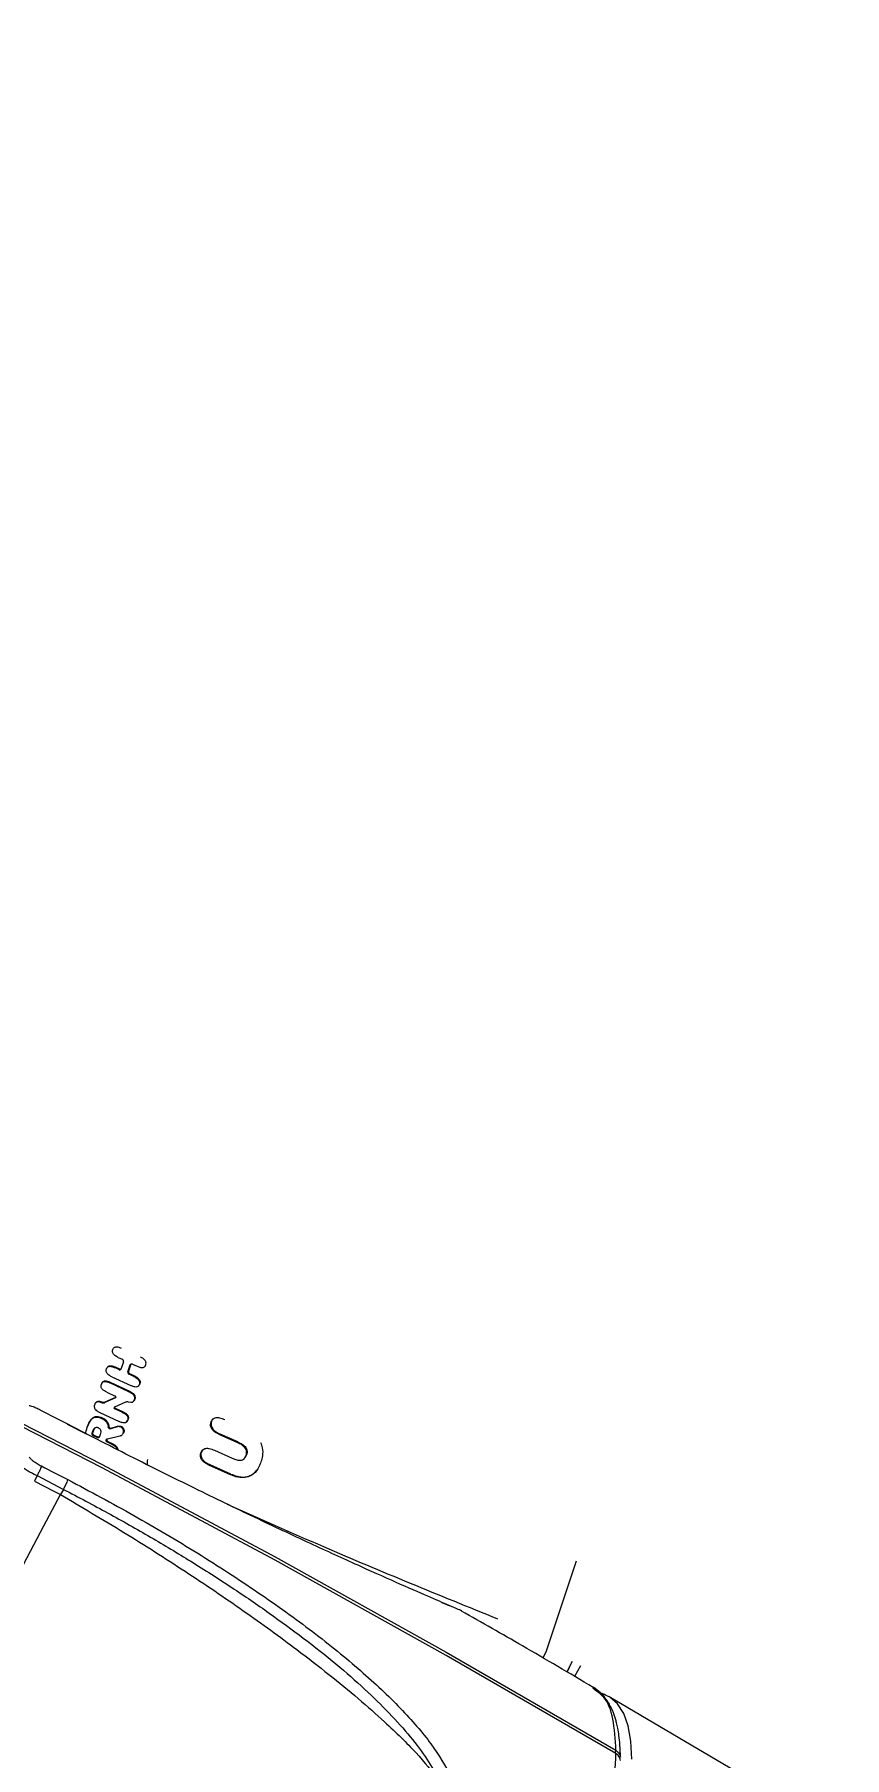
# Model space of a CAD drawing. Header units: millimetres. Extents: x -5609 to 5139, y -3980 to 3221.
# Drawn here: x 1847 to 1933.6, y 470.3 to 654.7 of the extents above; entities that cross this region are included whole.
import ezdxf

# ---------------------------------------------------------------- set-up
doc = ezdxf.new("R2010")
doc.units = ezdxf.units.MM
for name, color, linetype in [('DIKOM_ОБЪЕКТ', 7, 'Continuous'), ('DIKOM_РАЗМЕР_ЗОНА', 7, 'Continuous'), ('DIKOM_РАЗМЕР_ОБЪЕКТА', 7, 'Continuous')]:
    doc.layers.add(name, color=color, linetype=linetype)
doc.styles.add('style1', font='arial.ttf', dxfattribs={"width": 0.8})
doc.dimstyles.new('1-50', dxfattribs={"dimtxt": 300, "dimasz": 200, "dimexe": 100, "dimexo": 0, "dimgap": 100, "dimtad": 1, "dimtxsty": 'style1', "dimcen": 200, "dimclrd": 7, "dimclre": 7, "dimclrt": 7, "dimadec": 1, "dimazin": 2, "dimtfac": 1, "dimtmove": 0, "dimatfit": 2, "dimfxl": 0, "dimlwd": 25, "dimlwe": 18, "dimarcsym": 0})

# ---------------------------------------------------------------- blocks, each defined once
blk = doc.blocks.new('A$Cc336a1e3')
at = {"color": 7, "linetype": 'Continuous', "lineweight": 15}
for p, q in [((4676.08, 1786.05), (4676.52, 1785.85)), ((4676.64, 1785.58), (4676.4, 1784.85)), ((4677.12, 1784.52), (4677.36, 1785.25)), ((4677.42, 1785.32), (4677.17, 1784.58)), ((4677.36, 1785.25), (4677.42, 1785.32)), ((4677.61, 1785.34), (4678.12, 1785.11)), ((4674.36, 1783.31), (4674.31, 1783.25)), ((4674.7, 1783.55), (4674.65, 1783.48)), ((4675.18, 1783.32), (4675.23, 1783.39)), ((4677.22, 1782.37), (4675.18, 1783.32)), ((4675.23, 1783.39), (4677.28, 1782.44)), ((4675.39, 1783.98), (4677.44, 1783.03)), ((4675.71, 1784.96), (4675.77, 1785.03)), ((4676.16, 1784.75), (4675.71, 1784.96)), ((4675.77, 1785.03), (4676.21, 1784.82)), ((4676.21, 1784.82), (4676.16, 1784.75)), ((4677.17, 1784.58), (4677.12, 1784.52)), ((4677.24, 1784.25), (4677.3, 1784.32)), ((4677.76, 1784.01), (4677.24, 1784.25)), ((4677.3, 1784.32), (4677.81, 1784.08)), ((4677.81, 1784.08), (4677.76, 1784.01)), ((4675.78, 1781.72), (4674.64, 1781.22)), ((4674.69, 1781.29), (4675.83, 1781.79)), ((4674.85, 1782.33), (4675.77, 1781.91)), ((4677.28, 1782.44), (4677.22, 1782.37)), ((4677.71, 1781.35), (4677.77, 1781.42)), ((4678.27, 1783.02), (4678.32, 1783.1)), ((4673.63, 1781.12), (4673.59, 1781.07)), ((4673.98, 1781.37), (4673.93, 1781.3)), ((4674.13, 1780.15), (4676.17, 1779.2)), ((4674.28, 1781.22), (4674.34, 1781.28)), ((4674.64, 1781.22), (4674.69, 1781.29)), ((4676.85, 1781.25), (4675.67, 1780.73)), ((4675.7, 1780.55), (4675.75, 1780.62)), ((4676.5, 1780.18), (4675.7, 1780.55)), ((4675.75, 1780.62), (4676.55, 1780.25)), ((4676.55, 1780.25), (4676.5, 1780.18)), ((4677.04, 1779.94), (4676.98, 1779.87)), ((4677.43, 1781.22), (4677.18, 1781.27)), ((4672.69, 1777.82), (4670.65, 1778.87)), ((4672.77, 1778.61), (4672.54, 1777.9)), ((4673.17, 1779.37), (4673.11, 1779.3)), ((4673.3, 1777.94), (4673.37, 1778.15)), ((4673.36, 1778), (4673.3, 1777.94)), ((4673.43, 1778.22), (4673.36, 1778)), ((4673.37, 1778.15), (4673.43, 1778.22)), ((4673.43, 1778.22), (4673.6, 1778.54)), ((4673.43, 1777.67), (4673.48, 1777.74)), ((4673.48, 1777.74), (4673.89, 1777.55)), ((4674.15, 1777.79), (4674.08, 1777.57)), ((4675.07, 1778.68), (4675.02, 1778.61)), ((4675.96, 1778.61), (4675.29, 1778.41)), ((4675.29, 1778.41), (4675.34, 1778.48)), ((4675.34, 1778.48), (4676.01, 1778.68)), ((4676.01, 1778.68), (4675.96, 1778.61)), ((4676.59, 1777.89), (4676.65, 1777.96)), ((4676.66, 1778.42), (4676.6, 1778.35)), ((4676.98, 1779.16), (4677.05, 1779.25)), ((4687, 1777.84), (4686.95, 1777.78)), ((4688.82, 1776.94), (4686.95, 1777.78)), ((4688.88, 1777.01), (4687, 1777.84)), ((4673.83, 1777.48), (4673.43, 1777.67)), ((4673.89, 1777.55), (4673.83, 1777.48)), ((4674.92, 1777.35), (4676.24, 1777.65)), ((4674.93, 1776.97), (4674.98, 1777.04)), ((4675.45, 1776.73), (4674.93, 1776.97)), ((4674.98, 1777.04), (4675.51, 1776.79)), ((4675.51, 1776.79), (4675.45, 1776.73)), ((4675.92, 1776.47), (4675.87, 1776.4)), ((4686.4, 1776.11), (4688.27, 1775.27)), ((4688.82, 1776.94), (4688.88, 1777.01)), ((4689.67, 1776.5), (4689.61, 1776.43)), ((4685.92, 1774.56), (4685.86, 1774.49)), ((4688.08, 1773.5), (4685.86, 1774.49)), ((4688.14, 1773.57), (4685.92, 1774.56)), ((4667.4, 1773.4), (4667.12, 1772.81)), ((4667.4, 1773.4), (4670.23, 1771.93)), ((4688.08, 1773.5), (4688.14, 1773.57)), ((4690.12, 1773.33), (4690.18, 1773.4)), ((4670.23, 1771.93), (4669.89, 1771.38)), ((4725.09, 1764.23), (4721.85, 1754.51)), ((4711.35, 1759.52), (4710.75, 1759.78)), ((4721.85, 1754.51), (4721.51, 1753.9)), ((4724.67, 1753.49), (4724.07, 1752.4)), ((4724.12, 1752.37), (4724.62, 1753.42)), ((4724.62, 1753.42), (4724.67, 1753.49)), ((4725.54, 1753.06), (4724.91, 1751.91)), ((4727.12, 1750.43), (4726.85, 1750.66)), ((4728.62, 1749.73), (4727.78, 1750.09)), ((4728.62, 1749.73), (4728.54, 1749.77)), ((4742.76, 1741.37), (4728.62, 1749.73))]:
    blk.add_line(p, q, dxfattribs=at)
at = {"color": 8, "linetype": 'Continuous', "lineweight": 15}
blk.add_line((4675.83, 1781.78), (4675.78, 1781.72), dxfattribs=at)
at = {"color": 7, "linetype": 'Continuous', "lineweight": 15, "flags": 128}
for points in [[(4358.79, 1887.61), (4379.35, 1883.12), (4399.82, 1878.28), (4420.2, 1873.08), (4440.49, 1867.54), (4460.68, 1861.66), (4480.76, 1855.42), (4500.72, 1848.85), (4520.57, 1841.93), (4540.29, 1834.67), (4559.88, 1827.08), (4579.34, 1819.15), (4598.65, 1810.89), (4617.81, 1802.31), (4636.82, 1793.39), (4655.67, 1784.15), (4674.35, 1774.59), (4692.86, 1764.71), (4711.19, 1754.51), (4729.34, 1744)], [(4729.34, 1743.65), (4711.19, 1754.16), (4692.86, 1764.36), (4674.35, 1774.24), (4655.67, 1783.8), (4636.82, 1793.04), (4617.81, 1801.96), (4598.65, 1810.55), (4579.34, 1818.81), (4559.88, 1826.73), (4540.29, 1834.33), (4520.57, 1841.58), (4500.72, 1848.5), (4480.76, 1855.07), (4460.68, 1861.31), (4440.49, 1867.19), (4420.2, 1872.74), (4399.82, 1877.93), (4379.35, 1882.77), (4358.79, 1887.26)], [(4667.86, 1780.35), (4667.85, 1780.37), (4667.84, 1780.36)], [(4670.7, 1778.89), (4670.34, 1779.07), (4669.99, 1779.26), (4669.63, 1779.44), (4669.28, 1779.62), (4668.92, 1779.81), (4668.57, 1779.99), (4668.22, 1780.17), (4667.86, 1780.35)], [(4667.86, 1774.44), (4668.22, 1774.25), (4668.57, 1774.07), (4668.92, 1773.89), (4669.28, 1773.7), (4669.63, 1773.52), (4669.99, 1773.34), (4670.34, 1773.15), (4670.7, 1772.97)], [(4667.12, 1772.81), (4667.47, 1772.63), (4667.81, 1772.45), (4668.16, 1772.27), (4668.51, 1772.09), (4668.85, 1771.91), (4669.2, 1771.73), (4669.54, 1771.56), (4669.89, 1771.38)], [(4651.43, 1730.86), (4651.76, 1732.13), (4652.25, 1733.69), (4652.9, 1735.53), (4653.71, 1737.63), (4654.67, 1739.98), (4655.77, 1742.55), (4656.99, 1745.33), (4658.33, 1748.27), (4659.78, 1751.36), (4661.32, 1754.58), (4662.94, 1757.88), (4664.62, 1761.24), (4666.35, 1764.63), (4668.11, 1768.02), (4669.89, 1771.38)], [(4712.86, 1758.92), (4712.69, 1758.99), (4712.64, 1759.01)]]:
    blk.add_lwpolyline(points, dxfattribs=at)
at = {"color": 8, "linetype": 'Continuous', "lineweight": 15, "flags": 128}
blk.add_lwpolyline([(4731.05, 1743.04), (4730.94, 1744.98), (4730.65, 1746.61), (4730.17, 1747.94), (4729.52, 1748.97), (4728.68, 1749.7), (4728.62, 1749.73)], dxfattribs=at)
at = {"color": 7, "linetype": 'Continuous', "lineweight": 15}
for centre, radius, start, end in [((4665.62, 1774.63), 5.34, 329.7083, 341.9397), ((4711.25, 1758.57), 0.953, 59.8545, 84.1243)]:
    blk.add_arc(centre, radius, start, end, dxfattribs=at)
at = {"color": 8, "linetype": 'Continuous', "lineweight": 15}
for points, knots in [([(4578.2, 2367.71), (4576.95, 2365.92), (4573.78, 2361.33), (4569.61, 2353.35), (4566.4, 2345.79), (4564.38, 2339.94), (4563.17, 2336.02), (4562.1, 2332.04), (4561.15, 2327.99), (4560.34, 2323.88), (4559.2, 2317), (4558.21, 2307.17), (4558.04, 2294.13), (4558.93, 2280.76), (4560.85, 2267.11), (4563.69, 2253.55), (4567.34, 2240.14), (4571.69, 2226.94), (4575.67, 2216.57), (4578.79, 2209.13), (4580.74, 2204.65), (4582.77, 2200.18), (4584.88, 2195.7), (4587.06, 2191.23), (4589.31, 2186.76), (4593.64, 2178.43), (4600.43, 2166.24), (4610.28, 2150.21), (4620.92, 2134.33), (4632.29, 2118.64), (4642.84, 2105.09), (4652.25, 2093.65), (4660.28, 2084.26), (4668.52, 2074.99), (4676.94, 2065.87), (4685.54, 2056.88), (4694.28, 2048.05), (4703.17, 2039.38), (4714.39, 2028.78), (4728.15, 2016.36), (4744.67, 2002.24), (4761.66, 1988.49), (4779.06, 1975.16), (4796.84, 1962.27), (4814.93, 1949.86), (4833.28, 1937.96), (4851.86, 1926.61), (4870.59, 1915.78), (4883.17, 1909.06), (4889.46, 1905.7)], [0, 0, 0, 0, 0.017262, 0.044061, 0.070739, 0.081187, 0.091616, 0.102027, 0.112418, 0.122791, 0.133146, 0.163606, 0.193717, 0.223478, 0.25289, 0.281952, 0.308762, 0.335268, 0.361469, 0.370224, 0.378944, 0.38763, 0.396282, 0.404899, 0.413481, 0.422029, 0.452695, 0.482966, 0.512842, 0.542323, 0.571408, 0.589387, 0.607212, 0.624881, 0.642397, 0.659758, 0.676964, 0.694016, 0.710914, 0.740043, 0.769123, 0.798154, 0.827136, 0.856069, 0.884953, 0.913788, 0.942574, 0.971312, 1, 1, 1, 1]), ([(4888.48, 1904.28), (4882.19, 1907.63), (4869.6, 1914.35), (4850.87, 1925.18), (4832.3, 1936.53), (4813.94, 1948.43), (4796.25, 1960.57), (4779.26, 1972.87), (4762.98, 1985.27), (4749.87, 1995.79), (4739.75, 2004.21), (4732.47, 2010.42), (4725.29, 2016.69), (4718.21, 2023.03), (4708.65, 2031.8), (4696.73, 2043.17), (4682.71, 2057.28), (4669.09, 2071.77), (4655.94, 2086.62), (4643.6, 2101.44), (4632.09, 2116.19), (4621.42, 2130.81), (4613.62, 2142.3), (4608.29, 2150.57), (4605.14, 2155.6), (4602.06, 2160.64), (4599.07, 2165.69), (4596.17, 2170.75), (4593.35, 2175.82), (4588.97, 2183.97), (4583.34, 2195.2), (4576.95, 2209.45), (4571.35, 2223.67), (4566.61, 2237.82), (4562.86, 2251.53), (4560.05, 2264.77), (4558.17, 2277.53), (4557.37, 2287.49), (4557.16, 2294.8), (4557.17, 2299.6), (4557.32, 2304.36), (4557.62, 2309.06), (4558.07, 2313.7), (4558.97, 2320.62), (4560.72, 2329.61), (4563.84, 2340.39), (4568.02, 2350.6), (4571.6, 2357.88), (4574.08, 2361.54), (4574.52, 2362.2)], [0, 0, 0, 0, 0.029065, 0.058179, 0.087342, 0.116556, 0.145819, 0.173176, 0.200576, 0.22802, 0.240974, 0.253937, 0.26691, 0.279892, 0.292885, 0.320352, 0.348221, 0.37649, 0.40516, 0.43423, 0.461724, 0.489568, 0.51776, 0.527333, 0.536945, 0.546597, 0.556289, 0.56602, 0.575791, 0.585601, 0.61327, 0.641292, 0.669668, 0.698398, 0.727482, 0.754947, 0.78272, 0.810802, 0.821919, 0.833084, 0.844297, 0.855557, 0.866865, 0.87822, 0.906866, 0.935654, 0.964583, 0.993653, 1, 1, 1, 1]), ([(4813.37, 1910.9), (4808.61, 1914.02), (4799.09, 1920.25), (4785.07, 1929.99), (4771.29, 1939.98), (4757.79, 1950.23), (4745.37, 1960.1), (4733.95, 1969.55), (4723.5, 1978.52), (4713.2, 1987.71), (4703.06, 1997.1), (4693.12, 2006.68), (4683.55, 2016.27), (4674.36, 2025.87), (4665.53, 2035.46), (4656.93, 2045.21), (4648.57, 2055.1), (4640.47, 2065.14), (4633.15, 2074.65), (4626.57, 2083.61), (4620.65, 2092.01), (4614.96, 2100.48), (4609.5, 2109), (4604.28, 2117.58), (4599.32, 2126.2), (4593.67, 2136.61), (4587.61, 2148.81), (4581.45, 2162.74), (4576.19, 2176.62), (4572.95, 2186.43), (4571.59, 2191.55), (4571.42, 2192.17)], [0, 0, 0, 0, 0.040249, 0.080537, 0.120547, 0.160412, 0.200491, 0.233123, 0.266009, 0.29915, 0.332546, 0.366197, 0.400102, 0.4325, 0.465218, 0.498258, 0.531618, 0.565298, 0.5993, 0.627123, 0.655194, 0.683514, 0.712083, 0.740899, 0.769965, 0.799278, 0.846784, 0.894953, 0.943784, 0.993278, 1, 1, 1, 1]), ([(4670.7, 1778.89), (4670.69, 1778.9), (4670.69, 1778.92), (4670.65, 1778.87), (4670.64, 1778.86)], [0, 0, 0, 0, 0.87918, 1, 1, 1, 1]), ([(4729.34, 1744), (4729.26, 1745.18), (4729.12, 1747.53), (4728.33, 1749.6), (4727.45, 1750.21), (4727.12, 1750.43)], [0, 0, 0, 0, 0.385574, 0.769322, 1, 1, 1, 1]), ([(4729.25, 1743.77), (4729.27, 1743.8), (4729.33, 1743.93), (4729.33, 1743.97), (4729.34, 1744)], [0, 0, 0, 0, 0.299384, 1, 1, 1, 1]), ([(4729.34, 1743.65), (4729.34, 1743.67), (4729.33, 1743.7), (4729.29, 1743.64), (4729.28, 1743.64)], [0, 0, 0, 0, 0.882465, 1, 1, 1, 1])]:
    blk.add_open_spline(points, degree=3, knots=knots, dxfattribs=at)
at = {"color": 7, "linetype": 'Continuous', "lineweight": 15}
for points, knots in [([(4559.57, 2318.69), (4559.13, 2315.46), (4558.12, 2308.02), (4557.88, 2295.73), (4558.62, 2281.96), (4560.31, 2269.29), (4562.52, 2257.94), (4564.92, 2247.97), (4567.83, 2237.78), (4571.15, 2227.74), (4574.98, 2217.46), (4579.96, 2205.39), (4586.6, 2191.07), (4595.03, 2174.97), (4604.47, 2158.73), (4614.89, 2142.42), (4626.27, 2126.07), (4638.56, 2109.72), (4651.74, 2093.43), (4665.77, 2077.25), (4680.59, 2061.23), (4696.15, 2045.43), (4712.41, 2029.89), (4729.33, 2014.66), (4746.86, 1999.78), (4764.94, 1985.29), (4783.5, 1971.24), (4800.89, 1958.84), (4816.94, 1947.97), (4831.55, 1938.51), (4844.64, 1930.42), (4856.06, 1923.63), (4863.38, 1919.41), (4868.38, 1916.59), (4871.33, 1914.94), (4874.85, 1912.99), (4879.02, 1910.71), (4883.84, 1908.12), (4887.28, 1906.31), (4889.1, 1905.34)], [0, 0, 0, 0, 0.027389, 0.062923, 0.098461, 0.134071, 0.157765, 0.181452, 0.205572, 0.229702, 0.251297, 0.276191, 0.311718, 0.347318, 0.382848, 0.418367, 0.453886, 0.489404, 0.524924, 0.560518, 0.596048, 0.631564, 0.667079, 0.702594, 0.738111, 0.773701, 0.809233, 0.844748, 0.871267, 0.897785, 0.924305, 0.941808, 0.958909, 0.963261, 0.968323, 0.974533, 0.981894, 0.990387, 1, 1, 1, 1]), ([(4676.08, 1786.05), (4675.96, 1786.11), (4675.78, 1786.2), (4675.59, 1786.38), (4675.5, 1786.53), (4675.46, 1786.71), (4675.49, 1786.89), (4675.57, 1787.05), (4675.7, 1787.15), (4675.86, 1787.19), (4676.1, 1787.17), (4676.29, 1787.1), (4676.4, 1787.05)], [0, 0, 0, 0, 0.174898, 0.262981, 0.335276, 0.408019, 0.496415, 0.592392, 0.659549, 0.726682, 0.828898, 1, 1, 1, 1]), ([(4674.95, 1785.03), (4674.98, 1785.06), (4675.03, 1785.12), (4675.18, 1785.17), (4675.41, 1785.17), (4675.61, 1785.1), (4675.75, 1785.04), (4675.77, 1785.03)], [0, 0, 0, 0, 0.14108, 0.299028, 0.517677, 0.92336, 1, 1, 1, 1]), ([(4676.64, 1785.58), (4676.65, 1785.6), (4676.66, 1785.64), (4676.64, 1785.71), (4676.61, 1785.78), (4676.57, 1785.82), (4676.53, 1785.84), (4676.52, 1785.85)], [0, 0, 0, 0, 0.212715, 0.425515, 0.639042, 0.854147, 1, 1, 1, 1]), ([(4677.36, 1785.25), (4677.37, 1785.27), (4677.39, 1785.31), (4677.44, 1785.35), (4677.5, 1785.37), (4677.56, 1785.36), (4677.59, 1785.35), (4677.61, 1785.34)], [0, 0, 0, 0, 0.212721, 0.42525, 0.637911, 0.852606, 1, 1, 1, 1]), ([(4678.12, 1785.11), (4678.24, 1785.06), (4678.42, 1784.98), (4678.66, 1784.95), (4678.83, 1784.99), (4678.95, 1785.08), (4679, 1785.18), (4679.05, 1785.3), (4679.07, 1785.43), (4679.03, 1785.6), (4678.94, 1785.76), (4678.75, 1785.95), (4678.57, 1786.04), (4678.45, 1786.1)], [0, 0, 0, 0, 0.172993, 0.263005, 0.335153, 0.407857, 0.485316, 0.496809, 0.591992, 0.658986, 0.725915, 0.828678, 1, 1, 1, 1]), ([(4674.36, 1782.64), (4674.33, 1782.69), (4674.27, 1782.77), (4674.23, 1782.93), (4674.25, 1783.06), (4674.29, 1783.21), (4674.35, 1783.35), (4674.48, 1783.45), (4674.58, 1783.48), (4674.64, 1783.48), (4674.65, 1783.48)], [0, 0, 0, 0, 0.135563, 0.268422, 0.430758, 0.493397, 0.708042, 0.838627, 0.969541, 1, 1, 1, 1]), ([(4674.38, 1783.33), (4674.4, 1783.36), (4674.43, 1783.44), (4674.54, 1783.52), (4674.64, 1783.54), (4674.69, 1783.55), (4674.7, 1783.55)], [0, 0, 0, 0, 0.276386, 0.599976, 0.924043, 1, 1, 1, 1]), ([(4674.65, 1783.48), (4674.72, 1783.47), (4674.84, 1783.46), (4675.02, 1783.39), (4675.12, 1783.35), (4675.18, 1783.32)], [0, 0, 0, 0, 0.390269, 0.69381, 1, 1, 1, 1]), ([(4674.7, 1783.55), (4674.77, 1783.54), (4674.9, 1783.53), (4675.07, 1783.46), (4675.18, 1783.42), (4675.23, 1783.39)], [0, 0, 0, 0, 0.390116, 0.693703, 1, 1, 1, 1]), ([(4675.39, 1783.98), (4675.27, 1784.04), (4675.1, 1784.13), (4674.91, 1784.3), (4674.81, 1784.46), (4674.78, 1784.63), (4674.81, 1784.8), (4674.87, 1784.94), (4674.98, 1785.05), (4675.12, 1785.1), (4675.35, 1785.1), (4675.56, 1785.03), (4675.69, 1784.97), (4675.71, 1784.96)], [0, 0, 0, 0, 0.176264, 0.264852, 0.337667, 0.410976, 0.491477, 0.574719, 0.640739, 0.706884, 0.798247, 0.968034, 1, 1, 1, 1]), ([(4674.95, 1785.03), (4674.94, 1785.01), (4674.92, 1784.99), (4674.9, 1784.97), (4674.89, 1784.96)], [0, 0, 0, 0, 0.702525, 1, 1, 1, 1]), ([(4676.16, 1784.75), (4676.18, 1784.74), (4676.22, 1784.73), (4676.29, 1784.73), (4676.34, 1784.76), (4676.38, 1784.8), (4676.4, 1784.83), (4676.4, 1784.85)], [0, 0, 0, 0, 0.21662, 0.433245, 0.648864, 0.863012, 1, 1, 1, 1]), ([(4676.21, 1784.82), (4676.23, 1784.81), (4676.28, 1784.8), (4676.34, 1784.8), (4676.38, 1784.82), (4676.39, 1784.83)], [0, 0, 0, 0, 0.3404, 0.680807, 1, 1, 1, 1]), ([(4677.12, 1784.52), (4677.11, 1784.49), (4677.1, 1784.45), (4677.12, 1784.38), (4677.15, 1784.32), (4677.2, 1784.27), (4677.23, 1784.25), (4677.24, 1784.25)], [0, 0, 0, 0, 0.212874, 0.42588, 0.639706, 0.854907, 1, 1, 1, 1]), ([(4677.17, 1784.58), (4677.17, 1784.56), (4677.16, 1784.52), (4677.17, 1784.45), (4677.21, 1784.39), (4677.25, 1784.34), (4677.29, 1784.32), (4677.3, 1784.32)], [0, 0, 0, 0, 0.212956, 0.425714, 0.639749, 0.854873, 1, 1, 1, 1]), ([(4677.76, 1784.01), (4677.88, 1783.95), (4678.05, 1783.86), (4678.25, 1783.68), (4678.34, 1783.53), (4678.38, 1783.36), (4678.36, 1783.19), (4678.29, 1783.04), (4678.19, 1782.94), (4678.05, 1782.88), (4677.81, 1782.88), (4677.6, 1782.95), (4677.46, 1783.02), (4677.44, 1783.03)], [0, 0, 0, 0, 0.174458, 0.264757, 0.337645, 0.41103, 0.490102, 0.57167, 0.637426, 0.703253, 0.793517, 0.960293, 1, 1, 1, 1]), ([(4677.81, 1784.08), (4677.93, 1784.02), (4678.11, 1783.93), (4678.3, 1783.75), (4678.4, 1783.6), (4678.44, 1783.43), (4678.41, 1783.26), (4678.37, 1783.14), (4678.33, 1783.1), (4678.32, 1783.1)], [0, 0, 0, 0, 0.300272, 0.455844, 0.581196, 0.707497, 0.843586, 0.983902, 1, 1, 1, 1]), ([(4674.85, 1782.33), (4674.76, 1782.37), (4674.64, 1782.44), (4674.47, 1782.54), (4674.4, 1782.61), (4674.36, 1782.64)], [0, 0, 0, 0, 0.492172, 0.743465, 1, 1, 1, 1]), ([(4675.78, 1781.72), (4675.79, 1781.73), (4675.81, 1781.74), (4675.82, 1781.76), (4675.83, 1781.78), (4675.83, 1781.8), (4675.83, 1781.84), (4675.81, 1781.87), (4675.79, 1781.89), (4675.77, 1781.9), (4675.77, 1781.91)], [0, 0, 0, 0, 0.14388, 0.288313, 0.321438, 0.465801, 0.610254, 0.75537, 0.901093, 1, 1, 1, 1]), ([(4677.22, 1782.37), (4677.34, 1782.32), (4677.52, 1782.23), (4677.71, 1782.05), (4677.8, 1781.89), (4677.84, 1781.71), (4677.82, 1781.57), (4677.79, 1781.49), (4677.77, 1781.46), (4677.76, 1781.43), (4677.74, 1781.39), (4677.71, 1781.36), (4677.66, 1781.3), (4677.57, 1781.23), (4677.48, 1781.22), (4677.43, 1781.22)], [0, 0, 0, 0, 0.230947, 0.349415, 0.446763, 0.544661, 0.668201, 0.690739, 0.713314, 0.735831, 0.758407, 0.780972, 0.82619, 0.910084, 1, 1, 1, 1]), ([(4677.28, 1782.44), (4677.4, 1782.38), (4677.57, 1782.29), (4677.76, 1782.11), (4677.86, 1781.96), (4677.9, 1781.78), (4677.87, 1781.62), (4677.82, 1781.5), (4677.79, 1781.44), (4677.77, 1781.42), (4677.77, 1781.42)], [0, 0, 0, 0, 0.291351, 0.440783, 0.563632, 0.687106, 0.842935, 0.930911, 0.998096, 1, 1, 1, 1]), ([(4667.86, 1780.35), (4667.71, 1780.43), (4667.39, 1780.59), (4666.99, 1780.76), (4666.69, 1780.86), (4666.61, 1780.86), (4666.57, 1780.86)], [0, 0, 0, 0, 0.249928, 0.499805, 0.749818, 1, 1, 1, 1]), ([(4672.77, 1778.61), (4672.88, 1778.89), (4673.03, 1779.27), (4673.42, 1779.6), (4673.73, 1779.69), (4674.03, 1779.65), (4674.35, 1779.53), (4674.65, 1779.34), (4674.89, 1779.05), (4674.99, 1778.81), (4675.01, 1778.66), (4675.02, 1778.61)], [0, 0, 0, 0, 0.271563, 0.374623, 0.478554, 0.566988, 0.644667, 0.780334, 0.867738, 0.955381, 1, 1, 1, 1]), ([(4672.83, 1778.68), (4672.94, 1778.96), (4673.08, 1779.34), (4673.47, 1779.67), (4673.78, 1779.76), (4674.08, 1779.72), (4674.4, 1779.6), (4674.71, 1779.41), (4674.95, 1779.12), (4675.05, 1778.88), (4675.07, 1778.73), (4675.07, 1778.68)], [0, 0, 0, 0, 0.271554, 0.374571, 0.478572, 0.566947, 0.644628, 0.780359, 0.867765, 0.95538, 1, 1, 1, 1]), ([(4673.93, 1781.3), (4673.88, 1781.29), (4673.78, 1781.28), (4673.65, 1781.18), (4673.59, 1781.07), (4673.53, 1780.93), (4673.51, 1780.78), (4673.54, 1780.61), (4673.6, 1780.51), (4673.64, 1780.47), (4673.64, 1780.46)], [0, 0, 0, 0, 0.143027, 0.282423, 0.451787, 0.50692, 0.722136, 0.847329, 0.972767, 1, 1, 1, 1]), ([(4673.64, 1780.46), (4673.7, 1780.41), (4673.8, 1780.32), (4673.97, 1780.23), (4674.08, 1780.18), (4674.13, 1780.15)], [0, 0, 0, 0, 0.378437, 0.687994, 1, 1, 1, 1]), ([(4673.66, 1781.14), (4673.68, 1781.18), (4673.71, 1781.26), (4673.82, 1781.33), (4673.92, 1781.36), (4673.97, 1781.36), (4673.98, 1781.37)], [0, 0, 0, 0, 0.274208, 0.599397, 0.924755, 1, 1, 1, 1]), ([(4674.28, 1781.22), (4674.25, 1781.23), (4674.17, 1781.26), (4674.05, 1781.29), (4673.97, 1781.29), (4673.93, 1781.3)], [0, 0, 0, 0, 0.321718, 0.657308, 1, 1, 1, 1]), ([(4673.98, 1781.37), (4674.02, 1781.36), (4674.08, 1781.36), (4674.2, 1781.33), (4674.29, 1781.3), (4674.34, 1781.28)], [0, 0, 0, 0, 0.282051, 0.564072, 1, 1, 1, 1]), ([(4674.28, 1781.22), (4674.34, 1781.2), (4674.45, 1781.17), (4674.57, 1781.19), (4674.63, 1781.21), (4674.64, 1781.22)], [0, 0, 0, 0, 0.453518, 0.906842, 1, 1, 1, 1]), ([(4674.34, 1781.28), (4674.4, 1781.27), (4674.5, 1781.24), (4674.63, 1781.26), (4674.68, 1781.28), (4674.69, 1781.29)], [0, 0, 0, 0, 0.453736, 0.907298, 1, 1, 1, 1]), ([(4675.67, 1780.73), (4675.66, 1780.73), (4675.65, 1780.72), (4675.63, 1780.69), (4675.63, 1780.65), (4675.63, 1780.62), (4675.65, 1780.59), (4675.67, 1780.56), (4675.69, 1780.56), (4675.7, 1780.55)], [0, 0, 0, 0, 0.148571, 0.297132, 0.445016, 0.593137, 0.741961, 0.892641, 1, 1, 1, 1]), ([(4675.69, 1780.74), (4675.68, 1780.73), (4675.68, 1780.73), (4675.69, 1780.7), (4675.69, 1780.68), (4675.71, 1780.65), (4675.73, 1780.63), (4675.75, 1780.62), (4675.75, 1780.62)], [0, 0, 0, 0, 0.114897, 0.20303, 0.441631, 0.680449, 0.919913, 1, 1, 1, 1]), ([(4676.5, 1780.18), (4676.58, 1780.14), (4676.71, 1780.08), (4676.87, 1779.97), (4676.95, 1779.9), (4676.98, 1779.87)], [0, 0, 0, 0, 0.492603, 0.743656, 1, 1, 1, 1]), ([(4676.55, 1780.25), (4676.64, 1780.21), (4676.76, 1780.15), (4676.93, 1780.04), (4677, 1779.97), (4677.04, 1779.94)], [0, 0, 0, 0, 0.492419, 0.743593, 1, 1, 1, 1]), ([(4676.98, 1779.87), (4677.02, 1779.83), (4677.08, 1779.74), (4677.12, 1779.58), (4677.1, 1779.38), (4677.03, 1779.21), (4676.91, 1779.09), (4676.8, 1779.04), (4676.73, 1779.04), (4676.71, 1779.04)], [0, 0, 0, 0, 0.13874, 0.273992, 0.435314, 0.67052, 0.799417, 0.928938, 1, 1, 1, 1]), ([(4677.18, 1781.27), (4677.12, 1781.28), (4677.01, 1781.3), (4676.91, 1781.27), (4676.85, 1781.25)], [0, 0, 0, 0, 0.490404, 1, 1, 1, 1]), ([(4677.04, 1779.94), (4677.07, 1779.9), (4677.14, 1779.81), (4677.18, 1779.65), (4677.15, 1779.46), (4677.11, 1779.3), (4677.04, 1779.24), (4677.04, 1779.24)], [0, 0, 0, 0, 0.199328, 0.39365, 0.625393, 0.963438, 1, 1, 1, 1]), ([(4686.95, 1777.78), (4686.74, 1777.88), (4686.44, 1778.03), (4686.12, 1778.34), (4685.98, 1778.6), (4685.95, 1778.88), (4686.01, 1779.16), (4686.13, 1779.4), (4686.33, 1779.56), (4686.59, 1779.63), (4686.99, 1779.6), (4687.3, 1779.48), (4687.49, 1779.4)], [0, 0, 0, 0, 0.189852, 0.270805, 0.352645, 0.42427, 0.499748, 0.5953, 0.661731, 0.728052, 0.830147, 1, 1, 1, 1]), ([(4711.73, 1759.4), (4711.08, 1759.68), (4709.78, 1760.24), (4706.44, 1761.69), (4702.19, 1763.59), (4697.04, 1765.94), (4691.16, 1768.69), (4684.7, 1771.82), (4677.82, 1775.22), (4673.07, 1777.67), (4670.7, 1778.89)], [0, 0, 0, 0, 0.12503, 0.249838, 0.375002, 0.499593, 0.624846, 0.749303, 0.874745, 1, 1, 1, 1]), ([(4673.43, 1777.67), (4673.41, 1777.68), (4673.37, 1777.7), (4673.32, 1777.76), (4673.3, 1777.83), (4673.29, 1777.89), (4673.3, 1777.92), (4673.3, 1777.94)], [0, 0, 0, 0, 0.216826, 0.434169, 0.650581, 0.865529, 1, 1, 1, 1]), ([(4673.48, 1777.74), (4673.46, 1777.75), (4673.42, 1777.77), (4673.38, 1777.83), (4673.35, 1777.9), (4673.35, 1777.96), (4673.35, 1777.99), (4673.36, 1778)], [0, 0, 0, 0, 0.216915, 0.433753, 0.65042, 0.8655, 1, 1, 1, 1]), ([(4673.37, 1778.15), (4673.42, 1778.27), (4673.48, 1778.42), (4673.63, 1778.55), (4673.75, 1778.58), (4673.86, 1778.57), (4673.97, 1778.53), (4674.08, 1778.46), (4674.16, 1778.36), (4674.21, 1778.23), (4674.22, 1778.03), (4674.18, 1777.88), (4674.15, 1777.79)], [0, 0, 0, 0, 0.226384, 0.303144, 0.380622, 0.446998, 0.499537, 0.590336, 0.656674, 0.72297, 0.823429, 1, 1, 1, 1]), ([(4675.29, 1778.41), (4675.27, 1778.4), (4675.22, 1778.39), (4675.16, 1778.41), (4675.1, 1778.45), (4675.05, 1778.5), (4675.02, 1778.56), (4675.02, 1778.59), (4675.02, 1778.61)], [0, 0, 0, 0, 0.180374, 0.360547, 0.541583, 0.723211, 0.904235, 1, 1, 1, 1]), ([(4675.07, 1778.68), (4675.08, 1778.65), (4675.09, 1778.61), (4675.12, 1778.55), (4675.18, 1778.5), (4675.24, 1778.47), (4675.3, 1778.46), (4675.33, 1778.47), (4675.34, 1778.48)], [0, 0, 0, 0, 0.179575, 0.35903, 0.539391, 0.721006, 0.902096, 1, 1, 1, 1]), ([(4676.6, 1778.35), (4676.58, 1778.4), (4676.53, 1778.48), (4676.46, 1778.55), (4676.36, 1778.61), (4676.21, 1778.65), (4676.06, 1778.64), (4675.98, 1778.62), (4675.96, 1778.61)], [0, 0, 0, 0, 0.212065, 0.331744, 0.384708, 0.653846, 0.920832, 1, 1, 1, 1]), ([(4676.01, 1778.68), (4676.09, 1778.69), (4676.24, 1778.72), (4676.42, 1778.68), (4676.55, 1778.59), (4676.61, 1778.5), (4676.65, 1778.44), (4676.66, 1778.42)], [0, 0, 0, 0, 0.324662, 0.61503, 0.733176, 0.910241, 1, 1, 1, 1]), ([(4676.71, 1779.04), (4676.64, 1779.04), (4676.51, 1779.06), (4676.34, 1779.13), (4676.23, 1779.17), (4676.17, 1779.2)], [0, 0, 0, 0, 0.376742, 0.68745, 1, 1, 1, 1]), ([(4676.24, 1777.65), (4676.28, 1777.66), (4676.34, 1777.68), (4676.42, 1777.7), (4676.46, 1777.73), (4676.49, 1777.75)], [0, 0, 0, 0, 0.384805, 0.689649, 1, 1, 1, 1]), ([(4676.49, 1777.75), (4676.51, 1777.77), (4676.57, 1777.83), (4676.63, 1777.98), (4676.67, 1778.14), (4676.64, 1778.28), (4676.61, 1778.34), (4676.6, 1778.35)], [0, 0, 0, 0, 0.163861, 0.426701, 0.716627, 0.933573, 1, 1, 1, 1]), ([(4676.66, 1778.42), (4676.68, 1778.37), (4676.71, 1778.28), (4676.71, 1778.15), (4676.69, 1778.04), (4676.66, 1777.99), (4676.64, 1777.96)], [0, 0, 0, 0, 0.30482, 0.606575, 0.796772, 1, 1, 1, 1]), ([(4686.19, 1779.44), (4686.18, 1779.43), (4686.12, 1779.37), (4686.05, 1779.18), (4686, 1778.91), (4686.06, 1778.63), (4686.21, 1778.37), (4686.52, 1778.08), (4686.82, 1777.94), (4687, 1777.84)], [0, 0, 0, 0, 0.005812, 0.137222, 0.302133, 0.417243, 0.532179, 0.709185, 1, 1, 1, 1]), ([(4674.08, 1777.57), (4674.07, 1777.55), (4674.05, 1777.51), (4674.01, 1777.47), (4673.94, 1777.45), (4673.89, 1777.46), (4673.85, 1777.47), (4673.83, 1777.48)], [0, 0, 0, 0, 0.212293, 0.425019, 0.63782, 0.85216, 1, 1, 1, 1]), ([(4674.07, 1777.56), (4674.07, 1777.56), (4674.05, 1777.54), (4674, 1777.52), (4673.94, 1777.53), (4673.9, 1777.54), (4673.89, 1777.55)], [0, 0, 0, 0, 0.105007, 0.437005, 0.770189, 1, 1, 1, 1]), ([(4674.93, 1776.97), (4674.91, 1776.98), (4674.87, 1777), (4674.82, 1777.06), (4674.79, 1777.13), (4674.79, 1777.2), (4674.81, 1777.26), (4674.85, 1777.31), (4674.89, 1777.34), (4674.91, 1777.35), (4674.92, 1777.35)], [0, 0, 0, 0, 0.136888, 0.274033, 0.410823, 0.546586, 0.681443, 0.815806, 0.949826, 1, 1, 1, 1]), ([(4674.87, 1777.32), (4674.86, 1777.31), (4674.85, 1777.28), (4674.85, 1777.22), (4674.86, 1777.16), (4674.9, 1777.09), (4674.95, 1777.06), (4674.97, 1777.04), (4674.98, 1777.04)], [0, 0, 0, 0, 0.105133, 0.306672, 0.508522, 0.711844, 0.916783, 1, 1, 1, 1]), ([(4675.45, 1776.73), (4675.51, 1776.7), (4675.62, 1776.64), (4675.76, 1776.53), (4675.83, 1776.45), (4675.87, 1776.4)], [0, 0, 0, 0, 0.375752, 0.681921, 1, 1, 1, 1]), ([(4675.51, 1776.79), (4675.56, 1776.77), (4675.67, 1776.71), (4675.81, 1776.6), (4675.89, 1776.52), (4675.92, 1776.47)], [0, 0, 0, 0, 0.375704, 0.681792, 1, 1, 1, 1]), ([(4675.87, 1776.4), (4675.9, 1776.35), (4675.95, 1776.29), (4675.96, 1776.21), (4675.96, 1776.2)], [0, 0, 0, 0, 0.789139, 1, 1, 1, 1]), ([(4675.92, 1776.47), (4675.96, 1776.42), (4676.02, 1776.32), (4676.03, 1776.21), (4676.03, 1776.16)], [0, 0, 0, 0, 0.534878, 1, 1, 1, 1]), ([(4685.86, 1774.49), (4685.65, 1774.59), (4685.36, 1774.74), (4685.04, 1775.05), (4684.9, 1775.31), (4684.86, 1775.59), (4684.92, 1775.86), (4685.04, 1776.1), (4685.24, 1776.26), (4685.5, 1776.34), (4685.9, 1776.31), (4686.2, 1776.19), (4686.4, 1776.11)], [0, 0, 0, 0, 0.189663, 0.271014, 0.353208, 0.424991, 0.499397, 0.594847, 0.661408, 0.727913, 0.829862, 1, 1, 1, 1]), ([(4685.1, 1776.14), (4685.1, 1776.14), (4685.03, 1776.08), (4684.99, 1775.94), (4684.92, 1775.72), (4684.93, 1775.48), (4685.04, 1775.2), (4685.29, 1774.91), (4685.61, 1774.71), (4685.85, 1774.59), (4685.92, 1774.56)], [0, 0, 0, 0, 0.005688, 0.137528, 0.219029, 0.35142, 0.477241, 0.62542, 0.885328, 1, 1, 1, 1]), ([(4689.61, 1776.43), (4689.51, 1776.52), (4689.35, 1776.67), (4689.07, 1776.82), (4688.9, 1776.9), (4688.82, 1776.94)], [0, 0, 0, 0, 0.41689, 0.7072, 1, 1, 1, 1]), ([(4688.88, 1777.01), (4688.96, 1776.97), (4689.13, 1776.89), (4689.41, 1776.74), (4689.57, 1776.58), (4689.67, 1776.5)], [0, 0, 0, 0, 0.298669, 0.597359, 1, 1, 1, 1]), ([(4689.15, 1775.04), (4689.23, 1775.05), (4689.39, 1775.07), (4689.54, 1775.18), (4689.61, 1775.27), (4689.67, 1775.36), (4689.73, 1775.46), (4689.8, 1775.67), (4689.84, 1775.9), (4689.78, 1776.19), (4689.68, 1776.35), (4689.62, 1776.42), (4689.61, 1776.43)], [0, 0, 0, 0, 0.136356, 0.273608, 0.305229, 0.336858, 0.464225, 0.500201, 0.721894, 0.851653, 0.981545, 1, 1, 1, 1]), ([(4689.67, 1776.5), (4689.72, 1776.43), (4689.83, 1776.29), (4689.89, 1776.01), (4689.87, 1775.8), (4689.8, 1775.56), (4689.72, 1775.44), (4689.66, 1775.35)], [0, 0, 0, 0, 0.19707, 0.395744, 0.636809, 0.722917, 1, 1, 1, 1]), ([(4691.32, 1776.96), (4691.39, 1776.77), (4691.56, 1776.29), (4691.54, 1775.56), (4691.37, 1774.89), (4691.1, 1774.21), (4690.7, 1773.64), (4690.27, 1773.41), (4690.12, 1773.33)], [0, 0, 0, 0, 0.138569, 0.340796, 0.500978, 0.638513, 0.878206, 1, 1, 1, 1]), ([(4665.21, 1774.89), (4665.27, 1774.81), (4665.35, 1774.69), (4665.63, 1774.46), (4665.95, 1774.22), (4666.34, 1773.97), (4666.82, 1773.69), (4667.18, 1773.51), (4667.4, 1773.4)], [0, 0, 0, 0, 0.21289, 0.347217, 0.50003, 0.657804, 0.793845, 1, 1, 1, 1]), ([(4666.57, 1775.37), (4666.61, 1775.32), (4666.69, 1775.2), (4666.99, 1774.96), (4667.39, 1774.69), (4667.71, 1774.52), (4667.86, 1774.44)], [0, 0, 0, 0, 0.250195, 0.50029, 0.750192, 1, 1, 1, 1]), ([(4667.86, 1774.44), (4667.85, 1774.4), (4667.84, 1774.32), (4667.73, 1774.06), (4667.57, 1773.73), (4667.45, 1773.51), (4667.4, 1773.4)], [0, 0, 0, 0, 0.240635, 0.499978, 0.759346, 1, 1, 1, 1]), ([(4679.21, 1775.14), (4679.19, 1775.04), (4679.14, 1774.85), (4679.19, 1774.65), (4679.22, 1774.55)], [0, 0, 0, 0, 0.533363, 1, 1, 1, 1]), ([(4688.27, 1775.27), (4688.35, 1775.24), (4688.52, 1775.17), (4688.82, 1775.07), (4689.03, 1775.05), (4689.15, 1775.04)], [0, 0, 0, 0, 0.292938, 0.586183, 1, 1, 1, 1]), ([(4689.61, 1775.27), (4689.62, 1775.28), (4689.65, 1775.31), (4689.67, 1775.34), (4689.68, 1775.36)], [0, 0, 0, 0, 0.452806, 1, 1, 1, 1]), ([(4670.7, 1772.97), (4673.06, 1771.71), (4677.79, 1769.19), (4684.66, 1765.11), (4691.11, 1760.92), (4697, 1756.69), (4702.15, 1752.51), (4706.42, 1748.47), (4709.77, 1744.62), (4711.08, 1742.32), (4711.73, 1741.16)], [0, 0, 0, 0, 0.124868, 0.249534, 0.374625, 0.499173, 0.624463, 0.748983, 0.874562, 1, 1, 1, 1]), ([(4690.12, 1773.33), (4689.92, 1773.27), (4689.45, 1773.13), (4688.73, 1773.24), (4688.28, 1773.42), (4688.08, 1773.5)], [0, 0, 0, 0, 0.315998, 0.712872, 1, 1, 1, 1]), ([(4688.14, 1773.57), (4688.36, 1773.48), (4688.85, 1773.29), (4689.57, 1773.2), (4690.01, 1773.34), (4690.18, 1773.4)], [0, 0, 0, 0, 0.324337, 0.738119, 1, 1, 1, 1]), ([(4690.18, 1773.4), (4690.35, 1773.48), (4690.63, 1773.62), (4690.8, 1773.88), (4690.87, 1773.98)], [0, 0, 0, 0, 0.604076, 1, 1, 1, 1]), ([(4669.89, 1771.38), (4672.17, 1770.04), (4676.7, 1767.37), (4683.31, 1763.16), (4689.55, 1758.94), (4694.65, 1755.23), (4698.68, 1752.1), (4701.83, 1749.51), (4705.04, 1746.67), (4708.16, 1743.63), (4709.65, 1741.73), (4710.42, 1740.77)], [0, 0, 0, 0, 0.126011, 0.250335, 0.375596, 0.500794, 0.583348, 0.666732, 0.75094, 0.873175, 1, 1, 1, 1]), ([(4670.23, 1771.93), (4671.82, 1771.1), (4674.96, 1769.44), (4679.52, 1766.85), (4683.96, 1764.19), (4688.22, 1761.47), (4692.25, 1758.71), (4695.99, 1755.97), (4699.42, 1753.25), (4702.49, 1750.56), (4705.16, 1747.95), (4707.39, 1745.44), (4709.22, 1743.01), (4710.02, 1741.52), (4710.42, 1740.77)], [0, 0, 0, 0, 0.08568, 0.168899, 0.249666, 0.335364, 0.418589, 0.499358, 0.584162, 0.667407, 0.749115, 0.832921, 0.916336, 1, 1, 1, 1]), ([(4687.73, 1770.36), (4691.16, 1768.83), (4700.65, 1764.59), (4710.41, 1760.62), (4716.66, 1758.08)], [0, 0, 0, 0, 0.360489, 1, 1, 1, 1]), ([(4712.74, 1758.97), (4712.72, 1758.98), (4712.65, 1759.01), (4712.1, 1759.24), (4711.73, 1759.4)], [0, 0, 0, 0, 0.332962, 1, 1, 1, 1]), ([(4726.9, 1750.74), (4724.38, 1752.23), (4719.72, 1754.99), (4714.99, 1757.67), (4712.81, 1758.9)], [0, 0, 0, 0, 0.53839, 1, 1, 1, 1]), ([(4729.82, 1743.26), (4729.81, 1743.7), (4729.78, 1744.52), (4729.68, 1745.53), (4729.55, 1746.31), (4729.42, 1746.9), (4729.29, 1747.38), (4729.15, 1747.81), (4729, 1748.21), (4728.81, 1748.61), (4728.56, 1749.08), (4728.18, 1749.64), (4727.64, 1750.25), (4727.16, 1750.57), (4726.91, 1750.75)], [0, 0, 0, 0, 0.124106, 0.23007, 0.317546, 0.386425, 0.443213, 0.499736, 0.556251, 0.612946, 0.681533, 0.768938, 0.875107, 1, 1, 1, 1]), ([(4728.22, 1749.92), (4728.15, 1749.95), (4727.97, 1750.04), (4727.82, 1750.08), (4727.73, 1750.1)], [0, 0, 0, 0, 0.414442, 1, 1, 1, 1]), ([(4405.31, 1149.5), (4408.58, 1154.25), (4415.13, 1163.76), (4425.3, 1178.81), (4435.71, 1194.42), (4446.35, 1210.59), (4456.94, 1226.9), (4467.45, 1243.27), (4477.85, 1259.64), (4486.49, 1273.4), (4493.32, 1284.36), (4498.31, 1292.4), (4503.31, 1300.5), (4508.31, 1308.65), (4515.19, 1319.89), (4523.98, 1334.38), (4534.71, 1352.24), (4545.54, 1370.45), (4556.44, 1388.97), (4567.13, 1407.32), (4577.57, 1425.45), (4587.75, 1443.3), (4595.6, 1457.21), (4601.19, 1467.19), (4604.57, 1473.24), (4607.93, 1479.29), (4611.27, 1485.34), (4614.61, 1491.39), (4617.92, 1497.43), (4623.21, 1507.11), (4630.4, 1520.38), (4639.35, 1537.09), (4648.08, 1553.63), (4656.57, 1569.95), (4664.59, 1585.63), (4672.14, 1600.63), (4679.21, 1614.94), (4684.57, 1626), (4688.41, 1634.06), (4690.9, 1639.32), (4693.33, 1644.51), (4695.69, 1649.61), (4698, 1654.64), (4701.36, 1662.07), (4705.6, 1671.64), (4710.42, 1682.91), (4714.73, 1693.46), (4718.53, 1703.24), (4721.78, 1712.22), (4724.48, 1720.35), (4726.62, 1727.62), (4728.15, 1733.96), (4729.13, 1739.43), (4729.27, 1742.24), (4729.34, 1743.65)], [0, 0, 0, 0, 0.024819, 0.049681, 0.074585, 0.099531, 0.12452, 0.147882, 0.17128, 0.194715, 0.205777, 0.216847, 0.227925, 0.239011, 0.250105, 0.273561, 0.297359, 0.321499, 0.345981, 0.370806, 0.394284, 0.418061, 0.442135, 0.45031, 0.458518, 0.466761, 0.475037, 0.483347, 0.49169, 0.500068, 0.523695, 0.547624, 0.571855, 0.596389, 0.621225, 0.644678, 0.668395, 0.692375, 0.701869, 0.711403, 0.720978, 0.730593, 0.740249, 0.749946, 0.774408, 0.798991, 0.823695, 0.848519, 0.873464, 0.898529, 0.923716, 0.949023, 0.974451, 1, 1, 1, 1]), ([(4729.61, 1743.41), (4729.6, 1743.43), (4729.54, 1743.54), (4729.43, 1743.61), (4729.33, 1743.66)], [0, 0, 0, 0, 0.149868, 1, 1, 1, 1]), ([(4729.34, 1744), (4729.44, 1743.92), (4729.61, 1743.79), (4729.77, 1743.52), (4729.8, 1743.35), (4729.81, 1743.26)], [0, 0, 0, 0, 0.417061, 0.704563, 1, 1, 1, 1]), ([(4729.81, 1742.91), (4729.8, 1743), (4729.77, 1743.17), (4729.61, 1743.44), (4729.44, 1743.58), (4729.34, 1743.65)], [0, 0, 0, 0, 0.30134, 0.586445, 1, 1, 1, 1])]:
    blk.add_open_spline(points, degree=3, knots=knots, dxfattribs=at)
blk = doc.blocks.new('*D2')
at = {"layer": 'Defpoints', "color": 0, "transparency": 16777216}
for p in [(-5158.5, 3221.44), (639.33, 3221.44), (2080.28, -2772.9)]:
    blk.add_point(p, dxfattribs=at)
at = {"layer": 'DIKOM_РАЗМЕР_ЗОНА', "color": 7, "lineweight": 18, "transparency": 16777216}
for p, q in [((639.33, 3221.44), (-5258.5, 3221.44)), ((2080.28, -2772.9), (-5258.5, -2772.9))]:
    blk.add_line(p, q, dxfattribs=at)
at = {"layer": 'DIKOM_РАЗМЕР_ЗОНА', "color": 7, "lineweight": 25, "transparency": 16777216}
blk.add_line((-5158.5, -2572.9), (-5158.5, 3021.44), dxfattribs=at)
at = {"layer": 'DIKOM_РАЗМЕР_ЗОНА', "color": 7, "transparency": 16777216}
for points in [[(-5191.83, 3021.44), (-5125.17, 3021.44), (-5158.5, 3221.44)], [(-5191.83, -2572.9), (-5125.17, -2572.9), (-5158.5, -2772.9)]]:
    blk.add_solid(points, dxfattribs=at)
at = {"layer": 'DIKOM_РАЗМЕР_ЗОНА', "color": 7, "transparency": 16777216, "insert": (-5411.67, 224.27), "char_height": 300, "attachment_point": 5, "rotation": 90, "style": 'style1'}
blk.add_mtext('6000', dxfattribs=at)

msp = doc.modelspace()

# ---------------------------------------------------------------- linework, layer by layer
at = {"layer": 'DIKOM_РАЗМЕР_ОБЪЕКТА'}
msp.add_circle((2594.5, 436), 1052.678, dxfattribs=at)

# ---------------------------------------------------------------- block references
at = {"layer": 'DIKOM_ОБЪЕКТ'}
msp.add_blockref('A$Cc336a1e3', (-2820.166, -1272.903), dxfattribs=at)

# ---------------------------------------------------------------- dimensions: what is measured, and where the dimension line sits
at = {"layer": 'DIKOM_РАЗМЕР_ЗОНА'}
dim = msp.add_linear_dim(base=(-5158.5, 3221.444), p1=(2080.276, -2772.903), p2=(639.334, 3221.444), angle=90, text='6000', dimstyle='1-50', dxfattribs=at)
dim.commit()
dim.dimension.update_dxf_attribs({"geometry": '*D2', "text_midpoint": (-5158.5, 224.27), "dimtype": 160})

doc.saveas('drawing.dxf')
